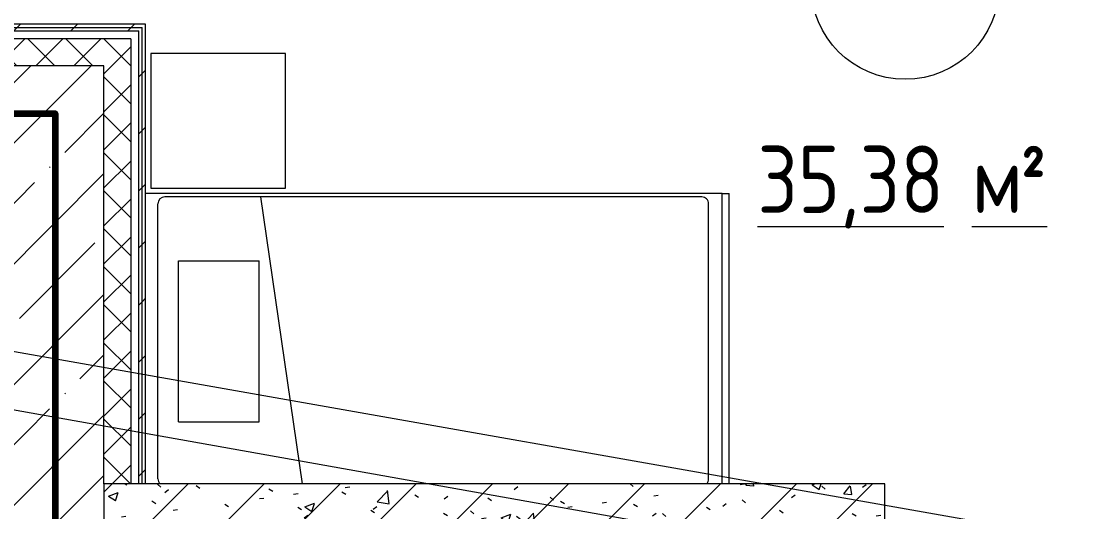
# Model space of a CAD drawing. Header units: millimetres. Extents: x -515342 to 330399, y -224905 to 507333.
# Drawn here: x -318679 to -314756, y 135109 to 136935 of the extents above; entities that cross this region are included whole.
import ezdxf

# ---------------------------------------------------------------- set-up
doc = ezdxf.new("R2010")
doc.units = ezdxf.units.MM
for name, color, linetype, lineweight in [('Марки помещений', 7, 'Continuous', 0), ('Мебель', 7, 'Continuous', 0), ('Ответы', 4, 'Continuous', 0), ('Стены внутренние', 7, 'Continuous', 0), ('Стены наружные', 7, 'Continuous', 0), ('Стены несущие', 7, 'Continuous', 0), ('Стены отделка', 7, 'Continuous', 0), ('Стены перегородки', 7, 'Continuous', 0), ('Стены штриховка', 7, 'Continuous', 0), ('экспертиза ДУ', 1, 'Continuous', 0)]:
    doc.layers.add(name, color=color, linetype=linetype, lineweight=lineweight)
doc.styles.add('GOST Common_1', font='', dxfattribs={"width": 0.9, "height": 250})
doc.styles.add('GOST Common_2', font='', dxfattribs={"width": 0.9, "height": 250})
doc.styles.get('GOST Common_1').set_extended_font_data('GOST Common')
doc.styles.get('GOST Common_2').set_extended_font_data('GOST Common')
pattern_1 = [(45, (-374025.76, 123368.6), (-224.5064, 224.5064), []), (45, (-373801.25, 123368.6), (-224.5064, 224.5064), [396.875, -79.375, 3.353, -76.022])]
pattern_2 = [(45, (-374025.76, 123368.6), (-106.066, 106.066), [])]
pattern_3 = [(45, (-374025.76, 123368.61), (-70.71068, 70.71068), []), (135, (-374025.76, 123368.61), (-70.71068, -70.71068), [])]

# ---------------------------------------------------------------- blocks, each defined once
blk = doc.blocks.new('Кровать-Больница - 1100 x 2200 мм-V73-О_АР_П_2__3_400_План 2 этажа')
at = {"layer": 'Мебель'}
for p, q in [((958.5, -1465.6), (958.5, 679)), ((-103.4, 632.8), (920.4, 632.8)), ((945.8, -1389.4), (945.8, 607.4)), ((108.5, 556.6), (108.5, 256.6)), ((108.5, 556.6), (708.5, 556.6)), ((708.5, 556.6), (708.5, 256.6)), ((945.8, 251.8), (-121.5, 96.1)), ((108.5, 256.6), (708.5, 256.6)), ((-103.4, -1414.8), (920.4, -1414.8)), ((-121.5, -1465.6), (958.5, -1465.6)), ((958.5, -1465.6), (958.5, -1491)), ((-121.5, -1491), (958.5, -1491))]:
    blk.add_line(p, q, dxfattribs=at)
for centre, start, end in [((-103.4, 607.4), 90, 135.178), ((920.4, 607.4), 0, 90), ((-103.4, -1389.4), 225, 270), ((920.4, -1389.4), 270, 0)]:
    blk.add_arc(centre, 25.4, start, end, dxfattribs=at)
blk = doc.blocks.new('Прикроватная тумба - Прикроватная тумба-V74-О_АР_П_2__3_400_План 2 этажа')
at = {"layer": 'Мебель'}
for p, q in [((500, 500), (0, 500)), ((0, 500), (0, 0)), ((500, 0), (500, 500)), ((0, 0), (500, 0))]:
    blk.add_line(p, q, dxfattribs=at)
blk = doc.blocks.new('ASVP_Марка_Помещение_ДваЗначения - Номер Площадь-685795-О_АР_П_2__3_400_План 2 этажа')
at = {"layer": 'Марки помещений'}
blk.add_circle((0, 0), 3.5, dxfattribs=at)

msp = doc.modelspace()

# ---------------------------------------------------------------- hatches: boundary and pattern name
at = {"layer": 'Стены внутренние'}
h = msp.add_hatch(dxfattribs=at)
h.set_pattern_fill('FP_6', color=256, style=0, pattern_type=2)
h.set_pattern_definition(pattern_2)
h.paths.add_polyline_path([(-318489.2098, 136898.6058), (-318228.259, 136898.6058), (-318228.259, 136911.1058), (-321045.759, 136911.1058), (-321045.759, 136898.6058), (-319361.6338, 136898.6058)])
h = msp.add_hatch(dxfattribs=at)
h.set_pattern_fill('FP_6', color=256, style=0, pattern_type=2)
h.set_pattern_definition(pattern_2)
h.paths.add_polyline_path([(-318215.759, 136911.1058), (-318215.759, 136923.6058), (-321033.259, 136923.6058), (-321033.259, 136911.1058), (-318228.259, 136911.1058)])
h = msp.add_hatch(dxfattribs=at)
h.set_pattern_fill('FP_6', color=256, style=0, pattern_type=2)
h.set_pattern_definition(pattern_2)
h.paths.add_polyline_path([(-318215.759, 135213.6058), (-318215.7607, 135213.8315), (-318215.759, 136911.1058), (-318228.259, 136911.1058), (-318228.259, 135213.6058)])
h = msp.add_hatch(dxfattribs=at)
h.set_pattern_fill('FP_6', color=256, style=0, pattern_type=2)
h.set_pattern_definition(pattern_2)
h.paths.add_polyline_path([(-318240.759, 135213.6058), (-318228.259, 135213.8315), (-318228.259, 136898.6058), (-318240.759, 136898.6058), (-318240.7573, 135213.8315)])
h = msp.add_hatch(dxfattribs=at)
h.set_pattern_fill('FP_1', color=256, style=0, pattern_type=2)
h.set_pattern_definition(pattern_1)
h.paths.add_polyline_path([(-318370.759, 136378.6058), (-318370.759, 136768.6058), (-321175.759, 136768.6058), (-321175.759, 136378.6058), (-318489.2098, 136378.6058)])
h = msp.add_hatch(dxfattribs=at)
h.set_pattern_fill('FP_1', color=256, style=0, pattern_type=2)
h.set_pattern_definition(pattern_1)
h.paths.add_polyline_path([(-318489.2098, 132373.6058), (-318370.759, 132373.6058), (-318370.759, 136378.6058), (-318760.759, 136378.6058), (-318760.759, 132373.6058)])
h = msp.add_hatch(dxfattribs=at)
h.set_pattern_fill('FP_2', color=256, style=0, pattern_type=2)
h.set_pattern_definition([(45, (-374025.76, 123368.6), (-141.42136, 141.42136), [])])
h.paths.add_polyline_path([(-318162.0485, 135063.6058), (-315465.759, 135063.6058), (-315465.759, 135213.6058), (-318370.759, 135213.6058), (-318370.759, 135063.6058), (-318215.759, 135063.6058)])
h = msp.add_hatch(dxfattribs=at)
h.set_pattern_fill('FP_3', color=256, style=0, pattern_type=2)
h.set_pattern_definition([(50, (-374025.76, 123368.6), (364.368, -31.8783), [38.1, -419.1]), (355, (-374025.76, 123368.6), (-70.4859, 382.1133), [30.48, -335.28]), (100.451, (-373995.4, 123365.95), (293.885, 350.2334), [32.38, -356.18]), (46.184, (-374025.76, 123470.2), (542.1585, -84.0858), [57.15, -628.65]), (96.636, (-373980.6, 123463.2), (474.805, 494.8554), [48.57, -534.27]), (351.184, (-374025.76, 123470.2), (474.81, 494.85), [45.72, -502.92]), (21, (-373974.96, 123444.8), (303.2285, -204.5305), [38.1, -419.1]), (326, (-373974.96, 123444.8), (123.604, 368.376), [30.48, -335.28]), (71.451, (-373949.7, 123427.76), (426.8341, 163.8427), [32.38, -356.18]), (37.5, (-374025.76, 123368.6), (6.17665, 169.11015), [16.764, -314.452, 16.764, -323.596, -336.55]), (37.5, (-374025.76, 123368.6), (6.17665, 169.11015), [-671.576, 16.764, -319.786]), (7.5, (-374025.76, 123368.6), (133.6389, 200.3615), [16.764, -177.292, 16.764, -306.832, -128.27]), (7.5, (-374025.76, 123368.6), (133.6389, 200.3615), [-517.652, 16.764, -111.506]), (327.5, (-374139.04, 123368.6), (271.18182, -11.45836), [16.764, -110.236, 16.764, -379.476, -525.78]), (327.5, (-374139.04, 123368.6), (271.18182, -11.45836), [-523.24, 16.764, -509.016]), (317.5, (-374189.84, 123368.6), (296.2585, 50.8528), [16.764, -148.336, 16.764, -246.38, -373.38]), (317.5, (-374189.84, 123368.6), (296.2585, 50.8528), [-428.244, 16.764, -356.616])])
h.paths.add_polyline_path([(-318162.0485, 135063.6058), (-315465.759, 135063.6058), (-315465.759, 135213.6058), (-318370.759, 135213.6058), (-318370.759, 135063.6058), (-318215.759, 135063.6058)])
at = {"layer": 'Стены наружные'}
h = msp.add_hatch(dxfattribs=at)
h.set_pattern_fill('FP_4', color=256, style=0, pattern_type=2)
h.set_pattern_definition(pattern_3)
h.paths.add_polyline_path([(-318370.759, 136768.6058), (-318370.759, 136868.6058), (-321175.759, 136868.6058), (-321175.759, 136768.6058), (-318489.2098, 136768.6058)])
h = msp.add_hatch(dxfattribs=at)
h.set_pattern_fill('FP_4', color=256, style=0, pattern_type=2)
h.set_pattern_definition(pattern_3)
h.paths.add_polyline_path([(-318370.759, 135213.6058), (-318270.759, 135213.8315), (-318270.759, 136868.6058), (-318370.759, 136868.6058), (-318370.759, 135431.1325)])

# ---------------------------------------------------------------- linework, layer by layer
at = {"layer": 'Ответы', "lineweight": 90}
msp.add_lwpolyline([(-321396.6874, 140546.7072), (-321396.6874, 136590.807), (-318551.72, 136590.807), (-318551.72, 132575.1551), (-317727.0005, 132575.1551), (-317727.0005, 124824.6425)], dxfattribs=at)
at = {"layer": 'Стены несущие'}
for p, q in [((-318370.759, 136768.6058), (-321175.759, 136768.6058)), ((-318370.759, 135213.6058), (-318370.759, 136768.6058))]:
    msp.add_line(p, q, dxfattribs=at)
at = {"layer": 'Стены отделка'}
for p, q in [((-318215.759, 136923.6058), (-321020.759, 136923.6058)), ((-318215.759, 135213.6058), (-318215.759, 136923.6058))]:
    msp.add_line(p, q, dxfattribs=at)
at = {"layer": 'Стены перегородки'}
for p, q in [((-315465.759, 135213.6058), (-318370.759, 135213.6058)), ((-315465.759, 135063.6058), (-315465.759, 135213.6058))]:
    msp.add_line(p, q, dxfattribs=at)
at = {"layer": 'Стены штриховка'}
for p, q in [((-321033.259, 136911.1058), (-318228.259, 136911.1058)), ((-318228.259, 135213.6058), (-318228.259, 136911.1058)), ((-321045.759, 136898.6058), (-318240.759, 136898.6058)), ((-318240.759, 135213.6058), (-318240.759, 136898.6058)), ((-318270.759, 136868.6058), (-321075.759, 136868.6058)), ((-318270.759, 136868.6058), (-318270.759, 135213.6058)), ((-318370.759, 135213.6058), (-318370.759, 135063.6058))]:
    msp.add_line(p, q, dxfattribs=at)
at = {"layer": 'экспертиза ДУ', "elevation": 0}
msp.add_lwpolyline([(-295059.7137, 131283.906), (-455557.9375, 159815.0995), (-294185.888, 131385.9737)], dxfattribs=at)

# ---------------------------------------------------------------- block references
at = {"layer": 'Марки помещений', "xscale": 99.99999999999993, "yscale": 99.99999999999993, "zscale": 99.99999999999993}
msp.add_blockref('ASVP_Марка_Помещение_ДваЗначения - Номер Площадь-685795-О_АР_П_2__3_400_План 2 этажа', (-315390.7697, 137068.1396), dxfattribs=at)
at = {"layer": 'Мебель'}
msp.add_blockref('Прикроватная тумба - Прикроватная тумба-V74-О_АР_П_2__3_400_План 2 этажа', (-318195.759, 136313.6058), dxfattribs=at)
at = {"layer": 'Мебель', "rotation": 90.00000000000031}
msp.add_blockref('Кровать-Больница - 1100 x 2200 мм-V73-О_АР_П_2__3_400_План 2 этажа', (-317536.7525, 135335.1238), dxfattribs=at)

# ---------------------------------------------------------------- texts
at = {"layer": 'Марки помещений', "char_height": 250, "attachment_point": 1}
for s, insert, width, style in [('\\L35,38 ', (-315940.2132, 136471.3342), 966.835125, 'GOST Common_1'), ('\\L\\fGOST Common|b0|i0|c238|p34|;\\W.9;\\L²', (-314963.9007, 136471.3342), 165.949312, 'GOST Common_2'), ('\\L\\fGOST Common|b0|i0|c204|p34|;\\W.9;\\Lм', (-315142.4945, 136471.3342), 216.455625, 'GOST Common_1')]:
    msp.add_mtext(s, dxfattribs=dict(at, insert=insert, width=width, style=style))

doc.saveas('drawing.dxf')
